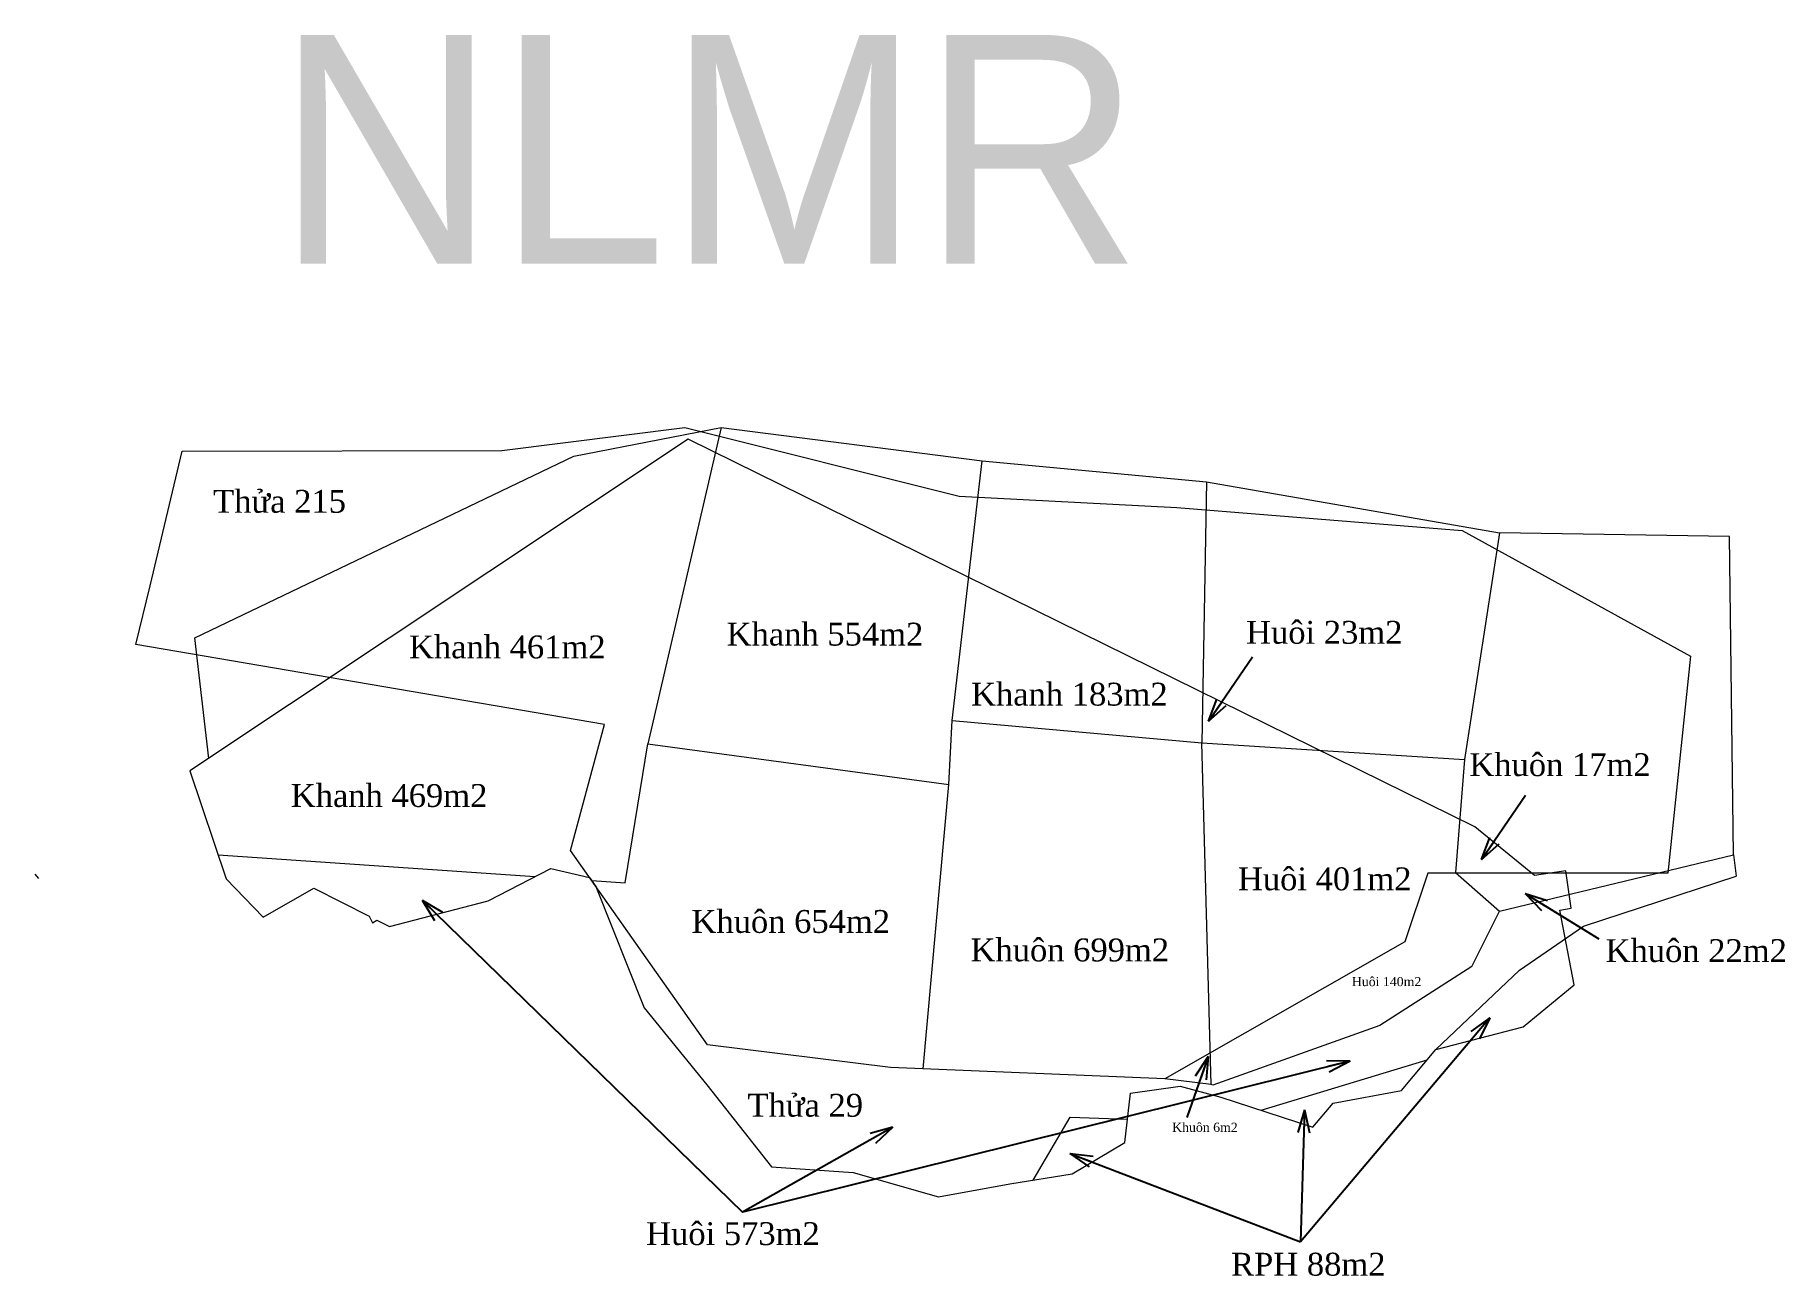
# Model space of a CAD drawing. Header units: inches. Extents: x 543427 to 543580, y 1844655 to 1844763.
import ezdxf
from ezdxf.enums import TextEntityAlignment as Align

# ---------------------------------------------------------------- set-up
doc = ezdxf.new("R2010")
doc.units = ezdxf.units.IN
doc.header["$MEASUREMENT"] = 0
doc.layers.get('0').update_dxf_attribs({"linetype": 'CONTINUOUS'})
for name, color, linetype, lineweight in [('0.Cong trinh', 3, 'CONTINUOUS', 5), ('Level 10', 7, 'CONTINUOUS', 0), ('Level 16', 7, 'CONTINUOUS', 0), ('Level 20', 7, 'CONTINUOUS', 0), ('Level 30', 7, 'CONTINUOUS', 0)]:
    doc.layers.add(name, color=color, linetype=linetype, lineweight=lineweight)
doc.layers.add('Elev', color=1, linetype='CONTINUOUS')
doc.styles.add('Style-Times New Roman', font='times.ttf', dxfattribs={"width": 0.75})
doc.dimstyles.get("Standard").update_dxf_attribs({"dimtxt": 0.18, "dimasz": 0.18, "dimexe": 0.18, "dimexo": 0.0625, "dimgap": 0.09, "dimtad": 0, "dimtih": 1, "dimtoh": 1, "dimdec": 4, "dimzin": 0, "dimdsep": 46, "dimtxsty": 'Standard', "dimcen": 0.09, "dimadec": 0, "dimazin": 0, "dimtfac": 1, "dimtdec": 4, "dimtofl": 0, "dimtmove": 0, "dimatfit": 3, "dimfxl": 1, "dimtolj": 1, "dimtzin": 0, "dimarcsym": 0})

# ---------------------------------------------------------------- blocks, each defined once
blk = doc.blocks.new('TerminatorOpen_0.5')
at = {"color": 0, "linetype": 'ByBlock', "lineweight": -2}
for q in [(-1, 0.25), (-1, 0), (-1, -0.25)]:
    blk.add_line((0, 0), q, dxfattribs=at)

msp = doc.modelspace()

# ---------------------------------------------------------------- linework, layer by layer
msp.add_line((543475.87, 1844689.35), (543475.87, 1844689.35))
at = {"layer": '0.Cong trinh', "color": 5, "ltscale": 3}
msp.add_line((543427.5, 1844689.55, 746), (543427.17, 1844689.93, 746), dxfattribs=at)
at = {"layer": 'Elev', "color": 40, "linetype": 'Continuous', "lineweight": 0, "true_color": 0xf8d731}
for p, q in [((543487.18, 1844728.99, 739.8), (543510.03, 1844726.07, 739.8)), ((543529.66, 1844724.24, 739.8), (543555.29, 1844719.77, 740.83)), ((543555.28, 1844719.77, 739.8), (543552.21, 1844699.96, 739.8)), ((543507.4, 1844703.35, 739.8), (543529.24, 1844701.42, 739.8)), ((543478.78, 1844689.15, 739.8), (543480.79, 1844701.32, 739.8)), ((543530.05, 1844671.52, 739.8), (543529.24, 1844701.42, 739.8)), ((543504.87, 1844672.88, 739.8), (543507.12, 1844697.75, 739.8)), ((543475.87, 1844689.35, 739.8), (543478.78, 1844689.15, 739.8)), ((543552.85, 1844681.84, 739.8), (543555.28, 1844686.69, 739.8)), ((543552.85, 1844681.84, 739.8), (543555.28, 1844686.69, 739.8))]:
    msp.add_line(p, q, dxfattribs=at)
at = {"layer": 'Elev', "color": 2, "linetype": 'Continuous', "lineweight": 0}
for p in [(543575.75, 1844691.61, 739.8), (543562.62, 1844685.38)]:
    msp.add_line(p, (543575.97, 1844689.75, 739.8), dxfattribs=at)
at = {"layer": 'Elev', "color": 2, "linetype": 'Continuous', "lineweight": 0, "elevation": 739.8}
for points in [[(543442.36, 1844700.04), (543441.16, 1844710.59), (543474.3, 1844726.5), (543487.18, 1844728.99), (543480.79, 1844701.32), (543507.12, 1844697.75), (543507.4, 1844703.35), (543510.03, 1844726.07), (543529.66, 1844724.24), (543529.24, 1844701.42), (543552.21, 1844699.96), (543551.42, 1844690.06), (543555.28, 1844686.69), (543575.75, 1844691.61), (543575.39, 1844719.45), (543555.28, 1844719.77)], [(543470.9, 1844689.69), (543443.2, 1844691.58)], [(543552.85, 1844681.84), (543544.8, 1844676.69), (543530.21, 1844671.47), (543530.05, 1844671.52), (543526, 1844672)], [(543534.42, 1844669.26), (543548.95, 1844673.67)], [(543514.48, 1844663.15), (543517.73, 1844668.66), (543522.73, 1844668.48)]]:
    msp.add_lwpolyline(points, dxfattribs=at)
at = {"layer": 'Elev', "color": 2, "linetype": 'Continuous', "lineweight": 0}
msp.add_lwpolyline([(543549.71, 1844674.58), (543557.04, 1844681.51), (543562.62, 1844685.38), (543562.62, 1844685.38), (543562.62, 1844685.38)], dxfattribs=at)
at = {"layer": 'Level 10', "color": 7, "linetype": 'Continuous', "flags": 128}
for points in [[(543437.23, 1844715.15), (543440.04, 1844726.92), (543468, 1844727), (543484, 1844729), (543508, 1844723), (543527.04, 1844722)], [(543527.04, 1844722), (543552, 1844720), (543572, 1844709), (543570, 1844690), (543549, 1844690), (543547, 1844684), (543526, 1844672), (543502, 1844673), (543486, 1844675), (543474, 1844692), (543477, 1844703), (543436, 1844710), (543437.23, 1844715.15)]]:
    msp.add_lwpolyline(points, dxfattribs=at)
at = {"layer": 'Level 30', "color": 1, "flags": 128}
msp.add_lwpolyline([(543561.82, 1844680.25), (543560.57, 1844686.78), (543561.56, 1844686.95), (543561.08, 1844690.22), (543558.34, 1844689.81), (543553.13, 1844694.06), (543484.3, 1844727.98), (543440.71, 1844698.95), (543443.9, 1844689.51), (543447.14, 1844686.16), (543451.55, 1844688.69), (543456.4, 1844686.24), (543456.69, 1844685.67), (543457.08, 1844685.9), (543458.19, 1844685.34), (543466.82, 1844687.58), (543472.3, 1844690.4), (543475.66, 1844689.64), (543476.23, 1844688.84), (543480.46, 1844678.23), (543485.95, 1844671.49), (543491.6, 1844664.31), (543498.74, 1844663.82), (543506.19, 1844661.7), (543512.45, 1844662.83), (543517.89, 1844663.69), (543522.49, 1844666.45), (543523.01, 1844670.77), (543527.34, 1844671.36), (543530.91, 1844670.4), (543538.95, 1844667.79), (543540.72, 1844669.87), (543546.71, 1844670.99), (543549.71, 1844674.58), (543557.35, 1844676.56), (543561.82, 1844680.25)], dxfattribs=at)

# ---------------------------------------------------------------- texts
at = {"insert": (543448.22, 1844763.34), "char_height": 20, "attachment_point": 1}
msp.add_mtext_dynamic_manual_height_columns('NLMR', width=225.6202, gutter_width=1, heights=[0], dxfattribs=at)
at = {"layer": 'Level 20', "color": 5, "linetype": 'Continuous', "lineweight": 0, "style": 'Style-Times New Roman'}
for s, height, p in [('Thửa 215', 2, (543448.56, 1844722.54)), ('Khanh 554m2', 2, (543496.27, 1844710.92)), ('Huôi 23m2', 2, (543539.95, 1844711.08)), ('Khanh 461m2', 2, (543468.48, 1844709.8)), ('Khanh 183m2', 2, (543517.65, 1844705.67, 739.8)), ('Khuôn 17m2', 2, (543560.57, 1844699.5)), ('Khanh 469m2', 2, (543458.14, 1844696.8)), ('Huôi 401m2', 2, (543539.99, 1844689.51)), ('Khuôn 654m2', 2, (543493.28, 1844685.78)), ('Khuôn 699m2', 2, (543517.69, 1844683.29)), ('Khuôn 22m2', 2, (543572.49, 1844683.23)), ('Huôi 140m2', 0.8, (543545.4, 1844680.52)), ('Thửa 29', 2, (543494.55, 1844669.7)), ('Khuôn 6m2', 0.8, (543529.51, 1844667.77)), ('Huôi 573m2 ', 2, (543488.6, 1844658.47)), ('RPH 88m2', 2, (543538.55, 1844655.79))]:
    msp.add_text(s, height=height, dxfattribs=at).set_placement(p, align=Align.MIDDLE_CENTER)

# ---------------------------------------------------------------- leaders
at = {"layer": 'Level 16', "color": 7, "linetype": 'Continuous', "lineweight": 0}
for points in [[(543529.83, 1844703.3), (543533.68, 1844708.93)], [(543553.7, 1844691.2), (543557.56, 1844696.83)], [(543461.03, 1844687.63), (543489.05, 1844660.36)], [(543557.51, 1844688.22), (543563.98, 1844684.27)], [(543554.43, 1844677.36), (543537.86, 1844657.76)], [(543542.21, 1844673.57), (543489.05, 1844660.36)], [(543529.8, 1844673.98), (543527.94, 1844668.64)], [(543538.21, 1844669.3), (543537.86, 1844657.76)], [(543502.2, 1844667.78), (543489.05, 1844660.36)], [(543517.68, 1844665.48), (543537.86, 1844657.76)]]:
    msp.add_leader(points, dimstyle='Standard', override={"dimtxt": 2, "dimasz": 2, "dimgap": 1, "dimtad": 1, "dimtxsty": 'Style-Times New Roman', "dimldrblk": 'TerminatorOpen_0.5'}, dxfattribs=at)

doc.saveas('drawing.dxf')
